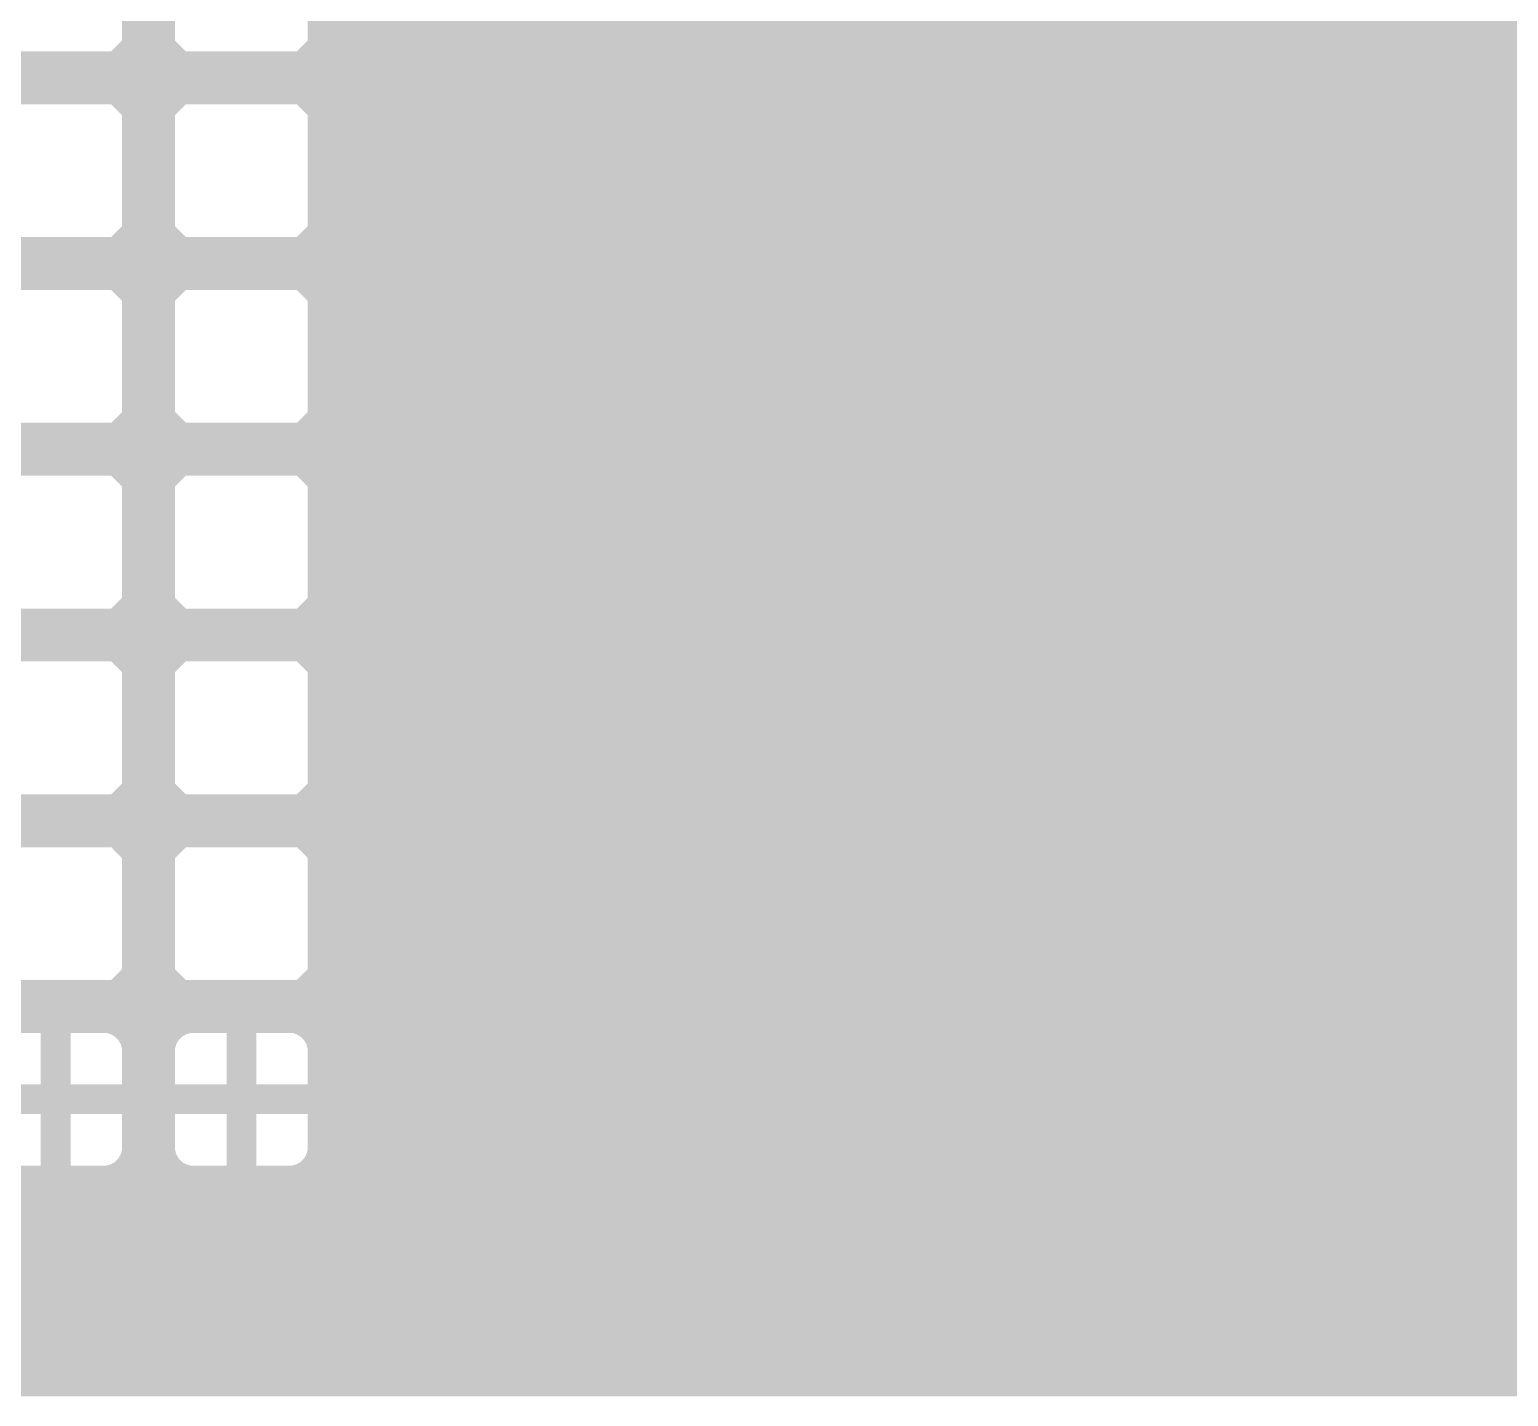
# Model space of a CAD drawing. Extents: x 1 to 104, y 1 to 74.
# Drawn here: x 63.14 to 83.37, y 1.02 to 19.71 of the extents above; entities that cross this region are included whole.
import ezdxf

# ---------------------------------------------------------------- set-up
doc = ezdxf.new("R2010")
doc.units = 0
doc.layers.add('16', color=174, linetype='CONTINUOUS')

msp = doc.modelspace()

# ---------------------------------------------------------------- linework, layer by layer
at = {"layer": '16', "const_width": 0.4064}
for points in [[(64.6112, 19.4766), (64.6112, 21.1634)], [(64.9288, 21.1634), (64.9288, 19.4766)], [(67.1512, 19.4766), (67.1512, 21.1634)], [(64.6112, 19.9136), (64.9288, 19.9136)], [(67.1512, 19.9136), (97.9488, 19.9136)], [(64.3434, 19.2088), (64.6112, 19.4766)], [(64.6112, 19.5072), (64.9288, 19.5072)], [(64.9288, 19.4766), (65.1966, 19.2088)], [(66.8834, 19.2088), (67.1512, 19.4766)], [(67.1512, 19.5072), (97.9488, 19.5072)], [(1.2192, 19.1008), (103.4008, 19.1008)], [(62.6566, 19.2088), (64.3434, 19.2088)], [(65.1966, 19.2088), (66.8834, 19.2088)], [(64.3434, 18.8912), (62.6566, 18.8912)], [(64.6112, 18.6234), (64.3434, 18.8912)], [(65.1966, 18.8912), (64.9288, 18.6234)], [(66.8834, 18.8912), (65.1966, 18.8912)], [(67.1512, 18.6234), (66.8834, 18.8912)], [(64.5402, 18.6944), (64.9998, 18.6944)], [(64.6112, 16.9366), (64.6112, 18.6234)], [(64.9288, 18.6234), (64.9288, 16.9366)], [(67.0802, 18.6944), (98.0198, 18.6944)], [(67.1512, 16.9366), (67.1512, 18.6234)], [(64.6112, 18.288), (64.9288, 18.288)], [(67.1512, 18.288), (97.9488, 18.288)], [(64.6112, 17.8816), (64.9288, 17.8816)], [(67.1512, 17.8816), (97.9488, 17.8816)], [(64.6112, 17.4752), (64.9288, 17.4752)], [(67.1512, 17.4752), (97.9488, 17.4752)], [(64.6112, 17.0688), (64.9288, 17.0688)], [(67.1512, 17.0688), (97.9488, 17.0688)], [(64.3434, 16.6688), (64.6112, 16.9366)], [(64.9288, 16.9366), (65.1966, 16.6688)], [(66.8834, 16.6688), (67.1512, 16.9366)], [(1.2192, 16.6624), (103.4008, 16.6624)], [(62.6566, 16.6688), (64.3434, 16.6688)], [(65.1966, 16.6688), (66.8834, 16.6688)], [(64.3434, 16.3512), (62.6566, 16.3512)], [(64.6112, 16.0834), (64.3434, 16.3512)], [(64.4386, 16.256), (65.1014, 16.256)], [(65.1966, 16.3512), (64.9288, 16.0834)], [(66.8834, 16.3512), (65.1966, 16.3512)], [(67.1512, 16.0834), (66.8834, 16.3512)], [(66.9786, 16.256), (98.1214, 16.256)], [(64.6112, 14.3966), (64.6112, 16.0834)], [(64.9288, 16.0834), (64.9288, 14.3966)], [(67.1512, 14.3966), (67.1512, 16.0834)], [(64.6112, 15.8496), (64.9288, 15.8496)], [(67.1512, 15.8496), (97.9488, 15.8496)], [(64.6112, 15.4432), (64.9288, 15.4432)], [(67.1512, 15.4432), (97.9488, 15.4432)], [(64.6112, 15.0368), (64.9288, 15.0368)], [(67.1512, 15.0368), (97.9488, 15.0368)], [(64.6112, 14.6304), (64.9288, 14.6304)], [(67.1512, 14.6304), (97.9488, 14.6304)], [(64.3434, 14.1288), (64.6112, 14.3966)], [(64.9288, 14.3966), (65.1966, 14.1288)], [(66.8834, 14.1288), (67.1512, 14.3966)], [(64.4386, 14.224), (65.1014, 14.224)], [(66.9786, 14.224), (98.1214, 14.224)], [(62.6566, 14.1288), (64.3434, 14.1288)], [(65.1966, 14.1288), (66.8834, 14.1288)], [(1.2192, 13.8176), (103.4008, 13.8176)], [(64.3434, 13.8112), (62.6566, 13.8112)], [(64.6112, 13.5434), (64.3434, 13.8112)], [(65.1966, 13.8112), (64.9288, 13.5434)], [(66.8834, 13.8112), (65.1966, 13.8112)], [(67.1512, 13.5434), (66.8834, 13.8112)], [(64.6112, 11.8566), (64.6112, 13.5434)], [(64.6112, 13.4112), (64.9288, 13.4112)], [(64.9288, 13.5434), (64.9288, 11.8566)], [(67.1512, 11.8566), (67.1512, 13.5434)], [(67.1512, 13.4112), (97.9488, 13.4112)], [(64.6112, 13.0048), (64.9288, 13.0048)], [(67.1512, 13.0048), (97.9488, 13.0048)], [(64.6112, 12.5984), (64.9288, 12.5984)], [(67.1512, 12.5984), (97.9488, 12.5984)], [(64.6112, 12.192), (64.9288, 12.192)], [(67.1512, 12.192), (97.9488, 12.192)], [(64.3434, 11.5888), (64.6112, 11.8566)], [(64.5402, 11.7856), (64.9998, 11.7856)], [(64.9288, 11.8566), (65.1966, 11.5888)], [(66.8834, 11.5888), (67.1512, 11.8566)], [(67.0802, 11.7856), (98.0198, 11.7856)], [(62.6566, 11.5888), (64.3434, 11.5888)], [(65.1966, 11.5888), (66.8834, 11.5888)], [(1.2192, 11.3792), (103.4008, 11.3792)], [(64.3434, 11.2712), (62.6566, 11.2712)], [(64.6112, 11.0034), (64.3434, 11.2712)], [(65.1966, 11.2712), (64.9288, 11.0034)], [(66.8834, 11.2712), (65.1966, 11.2712)], [(67.1512, 11.0034), (66.8834, 11.2712)], [(64.6112, 9.3166), (64.6112, 11.0034)], [(64.6112, 10.9728), (64.9288, 10.9728)], [(64.9288, 11.0034), (64.9288, 9.3166)], [(67.1512, 9.3166), (67.1512, 11.0034)], [(67.1512, 10.9728), (97.9488, 10.9728)], [(64.6112, 10.5664), (64.9288, 10.5664)], [(67.1512, 10.5664), (97.9488, 10.5664)], [(64.6112, 10.16), (64.9288, 10.16)], [(67.1512, 10.16), (97.9488, 10.16)], [(64.6112, 9.7536), (64.9288, 9.7536)], [(67.1512, 9.7536), (97.9488, 9.7536)], [(64.3434, 9.0488), (64.6112, 9.3166)], [(64.6112, 9.3472), (64.9288, 9.3472)], [(64.9288, 9.3166), (65.1966, 9.0488)], [(66.8834, 9.0488), (67.1512, 9.3166)], [(67.1512, 9.3472), (97.9488, 9.3472)], [(7.35, 8.9408), (103.4008, 8.9408)], [(62.6566, 9.0488), (64.3434, 9.0488)], [(65.1966, 9.0488), (66.8834, 9.0488)], [(64.3434, 8.7312), (62.6566, 8.7312)], [(64.6112, 8.4634), (64.3434, 8.7312)], [(65.1966, 8.7312), (64.9288, 8.4634)], [(66.8834, 8.7312), (65.1966, 8.7312)], [(67.1512, 8.4634), (66.8834, 8.7312)], [(64.5402, 8.5344), (64.9998, 8.5344)], [(67.0802, 8.5344), (98.0198, 8.5344)], [(64.6112, 6.7766), (64.6112, 8.4634)], [(64.9288, 8.4634), (64.9288, 6.7766)], [(67.1512, 6.7766), (67.1512, 8.4634)], [(64.6112, 8.128), (64.9288, 8.128)], [(67.1512, 8.128), (97.9488, 8.128)], [(64.6112, 7.7216), (64.9288, 7.7216)], [(67.1512, 7.7216), (97.9488, 7.7216)], [(64.6112, 7.3152), (64.9288, 7.3152)], [(67.1512, 7.3152), (97.9488, 7.3152)], [(64.6112, 6.9088), (64.9288, 6.9088)], [(67.1512, 6.9088), (97.9488, 6.9088)], [(64.3434, 6.5088), (64.6112, 6.7766)], [(64.9288, 6.7766), (65.1966, 6.5088)], [(66.8834, 6.5088), (67.1512, 6.7766)], [(9.3502, 6.5024), (103.4008, 6.5024)], [(62.6566, 6.5088), (64.3434, 6.5088)], [(65.1966, 6.5088), (66.8834, 6.5088)], [(63.5, 6.1912), (62.7858, 6.1912)], [(64.2142, 6.1912), (63.5, 6.1912)], [(63.5, 6.1912), (63.5, 5.08)], [(63.5, 5.08), (63.5, 6.1912)], [(63.5, 6.096), (63.5, 6.096)], [(64.3305, 6.16), (64.2142, 6.1912)], [(64.4347, 6.0998), (64.3305, 6.16)], [(64.5199, 6.0147), (64.4347, 6.0998)], [(64.4386, 6.096), (65.1014, 6.096)], [(65.1053, 6.0998), (65.0201, 6.0147)], [(65.2095, 6.16), (65.1053, 6.0998)], [(65.3258, 6.1912), (65.2095, 6.16)], [(66.04, 6.1912), (65.3258, 6.1912)], [(66.7542, 6.1912), (66.04, 6.1912)], [(66.04, 6.1912), (66.04, 5.08)], [(66.04, 5.08), (66.04, 6.1912)], [(66.04, 6.096), (66.04, 6.096)], [(66.8705, 6.16), (66.7542, 6.1912)], [(66.9747, 6.0998), (66.8705, 6.16)], [(67.0598, 6.0147), (66.9747, 6.0998)], [(66.9786, 6.096), (98.1214, 6.096)], [(64.58, 5.9105), (64.5199, 6.0147)], [(64.6112, 5.7942), (64.58, 5.9105)], [(64.96, 5.9105), (64.9288, 5.7942)], [(65.0201, 6.0147), (64.96, 5.9105)], [(67.12, 5.9105), (67.0598, 6.0147)], [(67.1512, 5.7942), (67.12, 5.9105)], [(63.5, 5.6896), (63.5, 5.6896)], [(64.6112, 5.08), (64.6112, 5.7942)], [(64.6112, 5.6896), (64.9288, 5.6896)], [(64.9288, 5.7942), (64.9288, 5.08)], [(66.04, 5.6896), (66.04, 5.6896)], [(67.1512, 5.08), (67.1512, 5.7942)], [(67.1512, 5.6896), (97.9488, 5.6896)], [(63.5, 5.2832), (63.5, 5.2832)], [(64.6112, 5.2832), (64.9288, 5.2832)], [(66.04, 5.2832), (66.04, 5.2832)], [(67.1512, 5.2832), (97.9488, 5.2832)], [(62.3888, 5.08), (63.5, 5.08)], [(63.5, 5.08), (62.3888, 5.08)], [(63.5, 3.9688), (63.5, 5.08)], [(63.5, 5.08), (63.5, 5.08)], [(63.5, 5.08), (63.5, 3.9688)], [(64.6112, 5.08), (63.5, 5.08)], [(63.5, 5.08), (63.5, 5.08)], [(63.5, 5.08), (64.6112, 5.08)], [(63.5, 5.08), (63.5, 5.08)], [(63.5, 5.08), (63.5, 5.08)], [(64.6112, 4.3658), (64.6112, 5.08)], [(64.9288, 5.08), (66.04, 5.08)], [(66.04, 5.08), (64.9288, 5.08)], [(64.9288, 5.08), (64.9288, 4.3658)], [(66.04, 3.9688), (66.04, 5.08)], [(66.04, 5.08), (66.04, 5.08)], [(66.04, 5.08), (66.04, 3.9688)], [(67.1512, 5.08), (66.04, 5.08)], [(66.04, 5.08), (66.04, 5.08)], [(66.04, 5.08), (67.1512, 5.08)], [(66.04, 5.08), (66.04, 5.08)], [(66.04, 5.08), (66.04, 5.08)], [(67.1512, 4.3658), (67.1512, 5.08)], [(63.5, 4.8768), (63.5, 4.8768)], [(64.6112, 4.8768), (64.9288, 4.8768)], [(66.04, 4.8768), (66.04, 4.8768)], [(67.1512, 4.8768), (97.9488, 4.8768)], [(63.5, 4.4704), (63.5, 4.4704)], [(64.6112, 4.4704), (64.9288, 4.4704)], [(66.04, 4.4704), (66.04, 4.4704)], [(67.1512, 4.4704), (97.9488, 4.4704)], [(64.5199, 4.1453), (64.58, 4.2495)], [(64.58, 4.2495), (64.6112, 4.3658)], [(64.9288, 4.3658), (64.96, 4.2495)], [(64.96, 4.2495), (65.0201, 4.1453)], [(67.0598, 4.1453), (67.12, 4.2495)], [(67.12, 4.2495), (67.1512, 4.3658)], [(63.5, 4.064), (63.5, 4.064)], [(64.3305, 4), (64.4347, 4.0601)], [(64.4347, 4.0601), (64.5199, 4.1453)], [(64.4386, 4.064), (65.1014, 4.064)], [(65.0201, 4.1453), (65.1053, 4.0601)], [(65.1053, 4.0601), (65.2095, 4)], [(66.04, 4.064), (66.04, 4.064)], [(66.8705, 4), (66.9747, 4.0601)], [(66.9747, 4.0601), (67.0598, 4.1453)], [(66.9786, 4.064), (98.1214, 4.064)], [(62.7858, 3.9688), (63.5, 3.9688)], [(63.5, 3.9688), (64.2142, 3.9688)], [(64.2142, 3.9688), (64.3305, 4)], [(65.2095, 4), (65.3258, 3.9688)], [(65.3258, 3.9688), (66.04, 3.9688)], [(66.04, 3.9688), (66.7542, 3.9688)], [(66.7542, 3.9688), (66.8705, 4)], [(9.3502, 3.6576), (103.4008, 3.6576)], [(9.1646, 3.2512), (103.4008, 3.2512)], [(8.979, 2.8448), (103.4008, 2.8448)], [(8.7126, 2.4384), (103.4008, 2.4384)], [(8.3604, 2.032), (103.4008, 2.032)], [(7.9824, 1.6256), (103.4008, 1.6256)], [(103.4008, 1.2192), (7.35, 1.2192)], [(7.35, 1.2192), (103.4008, 1.2192)]]:
    msp.add_lwpolyline(points, dxfattribs=at)
at = {"layer": '16', "const_width": 0.2032}
for points in [[(64.6112, 19.6088, 1), (64.6112, 19.4056)], [(64.683, 19.4048, 1), (64.5394, 19.5485)], [(65.0006, 19.5485, 1), (64.857, 19.4048)], [(64.9288, 19.4056, 1), (64.9288, 19.6088)], [(67.1512, 19.6088, 1), (67.1512, 19.4056)], [(67.223, 19.4048, 1), (67.0794, 19.5485)], [(64.5096, 19.4766, 1), (64.7128, 19.4766)], [(64.8272, 19.4766, 1), (65.0304, 19.4766)], [(67.0496, 19.4766, 1), (67.2528, 19.4766)], [(64.2715, 19.2806, 1), (64.4152, 19.137)], [(64.3434, 19.1072, 1), (64.3434, 19.3104)], [(65.1966, 19.3104, 1), (65.1966, 19.1072)], [(65.1248, 19.137, 1), (65.2685, 19.2806)], [(66.8115, 19.2806, 1), (66.9552, 19.137)], [(66.8834, 19.1072, 1), (66.8834, 19.3104)], [(64.4152, 18.963, 1), (64.2715, 18.8194)], [(64.3434, 18.7896, 1), (64.3434, 18.9928)], [(65.1966, 18.9928, 1), (65.1966, 18.7896)], [(65.2685, 18.8194, 1), (65.1248, 18.963)], [(66.9552, 18.963, 1), (66.8115, 18.8194)], [(66.8834, 18.7896, 1), (66.8834, 18.9928)], [(64.5402, 18.796, 1), (64.5402, 18.5928)], [(64.7128, 18.6234, 1), (64.5096, 18.6234)], [(65.0304, 18.6234, 1), (64.8272, 18.6234)], [(64.9998, 18.5928, 1), (64.9998, 18.796)], [(67.0802, 18.796, 1), (67.0802, 18.5928)], [(67.2528, 18.6234, 1), (67.0496, 18.6234)], [(64.5394, 18.5515, 1), (64.683, 18.6952)], [(64.857, 18.6952, 1), (65.0006, 18.5515)], [(67.0794, 18.5515, 1), (67.223, 18.6952)], [(64.6112, 18.3896, 1), (64.6112, 18.1864)], [(64.9288, 18.1864, 1), (64.9288, 18.3896)], [(67.1512, 18.3896, 1), (67.1512, 18.1864)], [(64.6112, 17.9832, 1), (64.6112, 17.78)], [(64.9288, 17.78, 1), (64.9288, 17.9832)], [(67.1512, 17.9832, 1), (67.1512, 17.78)], [(64.6112, 17.5768, 1), (64.6112, 17.3736)], [(64.9288, 17.3736, 1), (64.9288, 17.5768)], [(67.1512, 17.5768, 1), (67.1512, 17.3736)], [(64.6112, 17.1704, 1), (64.6112, 16.9672)], [(64.9288, 16.9672, 1), (64.9288, 17.1704)], [(67.1512, 17.1704, 1), (67.1512, 16.9672)], [(64.5096, 16.9366, 1), (64.7128, 16.9366)], [(64.683, 16.8648, 1), (64.5394, 17.0085)], [(65.0006, 17.0085, 1), (64.857, 16.8648)], [(64.8272, 16.9366, 1), (65.0304, 16.9366)], [(67.0496, 16.9366, 1), (67.2528, 16.9366)], [(67.223, 16.8648, 1), (67.0794, 17.0085)], [(64.2715, 16.7406, 1), (64.4152, 16.597)], [(64.3434, 16.5672, 1), (64.3434, 16.7704)], [(65.1966, 16.7704, 1), (65.1966, 16.5672)], [(65.1248, 16.597, 1), (65.2685, 16.7406)], [(66.8115, 16.7406, 1), (66.9552, 16.597)], [(66.8834, 16.5672, 1), (66.8834, 16.7704)], [(64.4152, 16.423, 1), (64.2715, 16.2794)], [(64.4386, 16.3576, 1), (64.4386, 16.1544)], [(64.3434, 16.2496, 1), (64.3434, 16.4528)], [(65.1966, 16.4528, 1), (65.1966, 16.2496)], [(65.1014, 16.1544, 1), (65.1014, 16.3576)], [(65.2685, 16.2794, 1), (65.1248, 16.423)], [(66.9552, 16.423, 1), (66.8115, 16.2794)], [(66.9786, 16.3576, 1), (66.9786, 16.1544)], [(66.8834, 16.2496, 1), (66.8834, 16.4528)], [(64.7128, 16.0834, 1), (64.5096, 16.0834)], [(64.5394, 16.0115, 1), (64.683, 16.1552)], [(65.0304, 16.0834, 1), (64.8272, 16.0834)], [(64.857, 16.1552, 1), (65.0006, 16.0115)], [(67.2528, 16.0834, 1), (67.0496, 16.0834)], [(67.0794, 16.0115, 1), (67.223, 16.1552)], [(64.6112, 15.9512, 1), (64.6112, 15.748)], [(64.9288, 15.748, 1), (64.9288, 15.9512)], [(67.1512, 15.9512, 1), (67.1512, 15.748)], [(64.6112, 15.5448, 1), (64.6112, 15.3416)], [(64.9288, 15.3416, 1), (64.9288, 15.5448)], [(67.1512, 15.5448, 1), (67.1512, 15.3416)], [(64.6112, 15.1384, 1), (64.6112, 14.9352)], [(64.9288, 14.9352, 1), (64.9288, 15.1384)], [(67.1512, 15.1384, 1), (67.1512, 14.9352)], [(64.6112, 14.732, 1), (64.6112, 14.5288)], [(64.9288, 14.5288, 1), (64.9288, 14.732)], [(67.1512, 14.732, 1), (67.1512, 14.5288)], [(64.683, 14.3248, 1), (64.5394, 14.4685)], [(65.0006, 14.4685, 1), (64.857, 14.3248)], [(67.223, 14.3248, 1), (67.0794, 14.4685)], [(64.4386, 14.3256, 1), (64.4386, 14.1224)], [(64.5096, 14.3966, 1), (64.7128, 14.3966)], [(64.8272, 14.3966, 1), (65.0304, 14.3966)], [(65.1014, 14.1224, 1), (65.1014, 14.3256)], [(66.9786, 14.3256, 1), (66.9786, 14.1224)], [(67.0496, 14.3966, 1), (67.2528, 14.3966)], [(64.2715, 14.2006, 1), (64.4152, 14.057)], [(64.3434, 14.0272, 1), (64.3434, 14.2304)], [(65.1966, 14.2304, 1), (65.1966, 14.0272)], [(65.1248, 14.057, 1), (65.2685, 14.2006)], [(66.8115, 14.2006, 1), (66.9552, 14.057)], [(66.8834, 14.0272, 1), (66.8834, 14.2304)], [(64.4152, 13.883, 1), (64.2715, 13.7394)], [(64.3434, 13.7096, 1), (64.3434, 13.9128)], [(65.1966, 13.9128, 1), (65.1966, 13.7096)], [(65.2685, 13.7394, 1), (65.1248, 13.883)], [(66.9552, 13.883, 1), (66.8115, 13.7394)], [(66.8834, 13.7096, 1), (66.8834, 13.9128)], [(64.7128, 13.5434, 1), (64.5096, 13.5434)], [(64.6112, 13.5128, 1), (64.6112, 13.3096)], [(64.5394, 13.4715, 1), (64.683, 13.6152)], [(65.0304, 13.5434, 1), (64.8272, 13.5434)], [(64.857, 13.6152, 1), (65.0006, 13.4715)], [(64.9288, 13.3096, 1), (64.9288, 13.5128)], [(67.2528, 13.5434, 1), (67.0496, 13.5434)], [(67.1512, 13.5128, 1), (67.1512, 13.3096)], [(67.0794, 13.4715, 1), (67.223, 13.6152)], [(64.6112, 13.1064, 1), (64.6112, 12.9032)], [(64.9288, 12.9032, 1), (64.9288, 13.1064)], [(67.1512, 13.1064, 1), (67.1512, 12.9032)], [(64.6112, 12.7, 1), (64.6112, 12.4968)], [(64.9288, 12.4968, 1), (64.9288, 12.7)], [(67.1512, 12.7, 1), (67.1512, 12.4968)], [(64.6112, 12.2936, 1), (64.6112, 12.0904)], [(64.9288, 12.0904, 1), (64.9288, 12.2936)], [(67.1512, 12.2936, 1), (67.1512, 12.0904)], [(64.5402, 11.8872, 1), (64.5402, 11.684)], [(64.5096, 11.8566, 1), (64.7128, 11.8566)], [(64.683, 11.7848, 1), (64.5394, 11.9285)], [(65.0006, 11.9285, 1), (64.857, 11.7848)], [(64.8272, 11.8566, 1), (65.0304, 11.8566)], [(64.9998, 11.684, 1), (64.9998, 11.8872)], [(67.0802, 11.8872, 1), (67.0802, 11.684)], [(67.0496, 11.8566, 1), (67.2528, 11.8566)], [(67.223, 11.7848, 1), (67.0794, 11.9285)], [(64.2715, 11.6606, 1), (64.4152, 11.517)], [(64.3434, 11.4872, 1), (64.3434, 11.6904)], [(65.1966, 11.6904, 1), (65.1966, 11.4872)], [(65.1248, 11.517, 1), (65.2685, 11.6606)], [(66.8115, 11.6606, 1), (66.9552, 11.517)], [(66.8834, 11.4872, 1), (66.8834, 11.6904)], [(64.4152, 11.343, 1), (64.2715, 11.1994)], [(64.3434, 11.1696, 1), (64.3434, 11.3728)], [(65.1966, 11.3728, 1), (65.1966, 11.1696)], [(65.2685, 11.1994, 1), (65.1248, 11.343)], [(66.9552, 11.343, 1), (66.8115, 11.1994)], [(66.8834, 11.1696, 1), (66.8834, 11.3728)], [(64.7128, 11.0034, 1), (64.5096, 11.0034)], [(64.6112, 11.0744, 1), (64.6112, 10.8712)], [(64.5394, 10.9315, 1), (64.683, 11.0752)], [(65.0304, 11.0034, 1), (64.8272, 11.0034)], [(64.857, 11.0752, 1), (65.0006, 10.9315)], [(64.9288, 10.8712, 1), (64.9288, 11.0744)], [(67.2528, 11.0034, 1), (67.0496, 11.0034)], [(67.1512, 11.0744, 1), (67.1512, 10.8712)], [(67.0794, 10.9315, 1), (67.223, 11.0752)], [(64.6112, 10.668, 1), (64.6112, 10.4648)], [(64.9288, 10.4648, 1), (64.9288, 10.668)], [(67.1512, 10.668, 1), (67.1512, 10.4648)], [(64.6112, 10.2616, 1), (64.6112, 10.0584)], [(64.9288, 10.0584, 1), (64.9288, 10.2616)], [(67.1512, 10.2616, 1), (67.1512, 10.0584)], [(64.6112, 9.8552, 1), (64.6112, 9.652)], [(64.9288, 9.652, 1), (64.9288, 9.8552)], [(67.1512, 9.8552, 1), (67.1512, 9.652)], [(64.6112, 9.4488, 1), (64.6112, 9.2456)], [(64.683, 9.2448, 1), (64.5394, 9.3885)], [(65.0006, 9.3885, 1), (64.857, 9.2448)], [(64.9288, 9.2456, 1), (64.9288, 9.4488)], [(67.1512, 9.4488, 1), (67.1512, 9.2456)], [(67.223, 9.2448, 1), (67.0794, 9.3885)], [(64.5096, 9.3166, 1), (64.7128, 9.3166)], [(64.8272, 9.3166, 1), (65.0304, 9.3166)], [(67.0496, 9.3166, 1), (67.2528, 9.3166)], [(64.2715, 9.1206, 1), (64.4152, 8.977)], [(64.3434, 8.9472, 1), (64.3434, 9.1504)], [(65.1966, 9.1504, 1), (65.1966, 8.9472)], [(65.1248, 8.977, 1), (65.2685, 9.1206)], [(66.8115, 9.1206, 1), (66.9552, 8.977)], [(66.8834, 8.9472, 1), (66.8834, 9.1504)], [(64.4152, 8.803, 1), (64.2715, 8.6594)], [(64.3434, 8.6296, 1), (64.3434, 8.8328)], [(65.1966, 8.8328, 1), (65.1966, 8.6296)], [(65.2685, 8.6594, 1), (65.1248, 8.803)], [(66.9552, 8.803, 1), (66.8115, 8.6594)], [(66.8834, 8.6296, 1), (66.8834, 8.8328)], [(64.5402, 8.636, 1), (64.5402, 8.4328)], [(64.9998, 8.4328, 1), (64.9998, 8.636)], [(67.0802, 8.636, 1), (67.0802, 8.4328)], [(64.7128, 8.4634, 1), (64.5096, 8.4634)], [(64.5394, 8.3915, 1), (64.683, 8.5352)], [(65.0304, 8.4634, 1), (64.8272, 8.4634)], [(64.857, 8.5352, 1), (65.0006, 8.3915)], [(67.2528, 8.4634, 1), (67.0496, 8.4634)], [(67.0794, 8.3915, 1), (67.223, 8.5352)], [(64.6112, 8.2296, 1), (64.6112, 8.0264)], [(64.9288, 8.0264, 1), (64.9288, 8.2296)], [(67.1512, 8.2296, 1), (67.1512, 8.0264)], [(64.6112, 7.8232, 1), (64.6112, 7.62)], [(64.9288, 7.62, 1), (64.9288, 7.8232)], [(67.1512, 7.8232, 1), (67.1512, 7.62)], [(64.6112, 7.4168, 1), (64.6112, 7.2136)], [(64.9288, 7.2136, 1), (64.9288, 7.4168)], [(67.1512, 7.4168, 1), (67.1512, 7.2136)], [(64.6112, 7.0104, 1), (64.6112, 6.8072)], [(64.9288, 6.8072, 1), (64.9288, 7.0104)], [(67.1512, 7.0104, 1), (67.1512, 6.8072)], [(64.683, 6.7048, 1), (64.5394, 6.8485)], [(65.0006, 6.8485, 1), (64.857, 6.7048)], [(67.223, 6.7048, 1), (67.0794, 6.8485)], [(64.2715, 6.5806, 1), (64.4152, 6.437)], [(64.3434, 6.4072, 1), (64.3434, 6.6104)], [(64.5096, 6.7766, 1), (64.7128, 6.7766)], [(64.8272, 6.7766, 1), (65.0304, 6.7766)], [(65.1966, 6.6104, 1), (65.1966, 6.4072)], [(65.1248, 6.437, 1), (65.2685, 6.5806)], [(66.8115, 6.5806, 1), (66.9552, 6.437)], [(66.8834, 6.4072, 1), (66.8834, 6.6104)], [(67.0496, 6.7766, 1), (67.2528, 6.7766)], [(63.5, 6.2928, 1), (63.5, 6.0896)], [(63.6016, 6.1912, 1), (63.3984, 6.1912)], [(63.6016, 6.1912, 1), (63.3984, 6.1912)], [(63.5, 6.1976, 1), (63.5, 5.9944)], [(63.5, 6.0896, 1), (63.5, 6.2928)], [(63.5, 5.9944, 1), (63.5, 6.1976)], [(64.2405, 6.2893, 1), (64.1879, 6.0931)], [(64.2142, 6.0896, 1), (64.2142, 6.2928)], [(64.3813, 6.248, 1), (64.2797, 6.0721)], [(64.3042, 6.0619, 1), (64.3568, 6.2582)], [(64.5066, 6.1717, 1), (64.3629, 6.028)], [(64.4386, 6.1976, 1), (64.4386, 5.9944)], [(64.3839, 6.0119, 1), (64.4855, 6.1878)], [(65.0545, 6.1878, 1), (65.1561, 6.0119)], [(65.1771, 6.028, 1), (65.0334, 6.1717)], [(65.1014, 5.9944, 1), (65.1014, 6.1976)], [(65.1832, 6.2582, 1), (65.2358, 6.0619)], [(65.2603, 6.0721, 1), (65.1587, 6.248)], [(65.3258, 6.2928, 1), (65.3258, 6.0896)], [(65.3521, 6.0931, 1), (65.2995, 6.2893)], [(66.04, 6.2928, 1), (66.04, 6.0896)], [(66.1416, 6.1912, 1), (65.9384, 6.1912)], [(66.1416, 6.1912, 1), (65.9384, 6.1912)], [(66.04, 6.1976, 1), (66.04, 5.9944)], [(66.04, 6.0896, 1), (66.04, 6.2928)], [(66.04, 5.9944, 1), (66.04, 6.1976)], [(66.7805, 6.2893, 1), (66.7279, 6.0931)], [(66.7542, 6.0896, 1), (66.7542, 6.2928)], [(66.9213, 6.248, 1), (66.8197, 6.0721)], [(66.8442, 6.0619, 1), (66.8968, 6.2582)], [(67.0466, 6.1717, 1), (66.9029, 6.028)], [(66.9786, 6.1976, 1), (66.9786, 5.9944)], [(66.9239, 6.0119, 1), (67.0255, 6.1878)], [(64.6078, 6.0655, 1), (64.4319, 5.9639)], [(64.448, 5.9429, 1), (64.5917, 6.0866)], [(64.6782, 5.9368, 1), (64.4819, 5.8842)], [(65.0581, 5.8842, 1), (64.8618, 5.9368)], [(64.9483, 6.0866, 1), (65.092, 5.9429)], [(65.1081, 5.9639, 1), (64.9322, 6.0655)], [(67.1478, 6.0655, 1), (66.9719, 5.9639)], [(66.988, 5.9429, 1), (67.1317, 6.0866)], [(67.2182, 5.9368, 1), (67.0219, 5.8842)], [(63.5, 5.7912, 1), (63.5, 5.588)], [(63.5, 5.588, 1), (63.5, 5.7912)], [(64.4921, 5.8597, 1), (64.668, 5.9613)], [(64.7128, 5.7942, 1), (64.5096, 5.7942)], [(64.6112, 5.7912, 1), (64.6112, 5.588)], [(64.5131, 5.7679, 1), (64.7093, 5.8205)], [(65.0304, 5.7942, 1), (64.8272, 5.7942)], [(64.8307, 5.8205, 1), (65.0269, 5.7679)], [(64.872, 5.9613, 1), (65.0479, 5.8597)], [(64.9288, 5.588, 1), (64.9288, 5.7912)], [(66.04, 5.7912, 1), (66.04, 5.588)], [(66.04, 5.588, 1), (66.04, 5.7912)], [(67.0321, 5.8597, 1), (67.208, 5.9613)], [(67.2528, 5.7942, 1), (67.0496, 5.7942)], [(67.1512, 5.7912, 1), (67.1512, 5.588)], [(67.0531, 5.7679, 1), (67.2493, 5.8205)], [(63.5, 5.3848, 1), (63.5, 5.1816)], [(63.5, 5.1816, 1), (63.5, 5.3848)], [(64.6112, 5.3848, 1), (64.6112, 5.1816)], [(64.9288, 5.1816, 1), (64.9288, 5.3848)], [(66.04, 5.3848, 1), (66.04, 5.1816)], [(66.04, 5.1816, 1), (66.04, 5.3848)], [(67.1512, 5.3848, 1), (67.1512, 5.1816)], [(63.6016, 5.08, 1), (63.3984, 5.08)], [(63.5, 5.1816, 1), (63.5, 4.9784)], [(63.6016, 5.08, 1), (63.3984, 5.08)], [(63.5, 5.1816, 1), (63.5, 4.9784)], [(63.6016, 5.08, 1), (63.3984, 5.08)], [(63.5, 5.1816, 1), (63.5, 4.9784)], [(63.5, 5.1816, 1), (63.5, 4.9784)], [(63.6016, 5.08, 1), (63.3984, 5.08)], [(63.5, 4.9784, 1), (63.5, 5.1816)], [(63.5, 4.9784, 1), (63.5, 5.1816)], [(63.5, 4.9784, 1), (63.5, 5.1816)], [(63.5, 4.9784, 1), (63.5, 5.1816)], [(64.7128, 5.08, 1), (64.5096, 5.08)], [(64.6112, 4.9784, 1), (64.6112, 5.1816)], [(64.6112, 4.9784, 1), (64.6112, 5.1816)], [(64.9288, 5.1816, 1), (64.9288, 4.9784)], [(64.9288, 5.1816, 1), (64.9288, 4.9784)], [(65.0304, 5.08, 1), (64.8272, 5.08)], [(66.1416, 5.08, 1), (65.9384, 5.08)], [(66.04, 5.1816, 1), (66.04, 4.9784)], [(66.1416, 5.08, 1), (65.9384, 5.08)], [(66.04, 5.1816, 1), (66.04, 4.9784)], [(66.1416, 5.08, 1), (65.9384, 5.08)], [(66.04, 5.1816, 1), (66.04, 4.9784)], [(66.04, 5.1816, 1), (66.04, 4.9784)], [(66.1416, 5.08, 1), (65.9384, 5.08)], [(66.04, 4.9784, 1), (66.04, 5.1816)], [(66.04, 4.9784, 1), (66.04, 5.1816)], [(66.04, 4.9784, 1), (66.04, 5.1816)], [(66.04, 4.9784, 1), (66.04, 5.1816)], [(67.2528, 5.08, 1), (67.0496, 5.08)], [(67.1512, 4.9784, 1), (67.1512, 5.1816)], [(67.1512, 4.9784, 1), (67.1512, 5.1816)], [(63.3984, 5.08, 1), (63.6016, 5.08)], [(63.3984, 5.08, 1), (63.6016, 5.08)], [(63.3984, 5.08, 1), (63.6016, 5.08)], [(63.3984, 5.08, 1), (63.6016, 5.08)], [(63.5, 4.9784, 1), (63.5, 4.7752)], [(63.5, 4.7752, 1), (63.5, 4.9784)], [(64.5096, 5.08, 1), (64.7128, 5.08)], [(64.6112, 4.9784, 1), (64.6112, 4.7752)], [(64.8272, 5.08, 1), (65.0304, 5.08)], [(64.9288, 4.7752, 1), (64.9288, 4.9784)], [(65.9384, 5.08, 1), (66.1416, 5.08)], [(65.9384, 5.08, 1), (66.1416, 5.08)], [(65.9384, 5.08, 1), (66.1416, 5.08)], [(65.9384, 5.08, 1), (66.1416, 5.08)], [(66.04, 4.9784, 1), (66.04, 4.7752)], [(66.04, 4.7752, 1), (66.04, 4.9784)], [(67.0496, 5.08, 1), (67.2528, 5.08)], [(67.1512, 4.9784, 1), (67.1512, 4.7752)], [(63.5, 4.572, 1), (63.5, 4.3688)], [(63.5, 4.3688, 1), (63.5, 4.572)], [(64.6112, 4.572, 1), (64.6112, 4.3688)], [(64.9288, 4.3688, 1), (64.9288, 4.572)], [(66.04, 4.572, 1), (66.04, 4.3688)], [(66.04, 4.3688, 1), (66.04, 4.572)], [(67.1512, 4.572, 1), (67.1512, 4.3688)], [(64.668, 4.1987, 1), (64.4921, 4.3003)], [(64.5096, 4.3658, 1), (64.7128, 4.3658)], [(64.7093, 4.3395, 1), (64.5131, 4.3921)], [(65.0269, 4.3921, 1), (64.8307, 4.3395)], [(64.8272, 4.3658, 1), (65.0304, 4.3658)], [(65.0479, 4.3003, 1), (64.872, 4.1987)], [(67.208, 4.1987, 1), (67.0321, 4.3003)], [(67.0496, 4.3658, 1), (67.2528, 4.3658)], [(67.2493, 4.3395, 1), (67.0531, 4.3921)], [(63.5, 4.1656, 1), (63.5, 3.9624)], [(63.5, 3.9624, 1), (63.5, 4.1656)], [(64.4386, 4.1656, 1), (64.4386, 3.9624)], [(64.4855, 3.9722, 1), (64.3839, 4.1481)], [(64.4319, 4.1961, 1), (64.6078, 4.0945)], [(64.5917, 4.0734, 1), (64.448, 4.2171)], [(64.4819, 4.2758, 1), (64.6782, 4.2232)], [(64.8618, 4.2232, 1), (65.0581, 4.2758)], [(65.092, 4.2171, 1), (64.9483, 4.0734)], [(64.9322, 4.0945, 1), (65.1081, 4.1961)], [(65.1561, 4.1481, 1), (65.0545, 3.9722)], [(65.1014, 3.9624, 1), (65.1014, 4.1656)], [(66.04, 4.1656, 1), (66.04, 3.9624)], [(66.04, 3.9624, 1), (66.04, 4.1656)], [(66.9786, 4.1656, 1), (66.9786, 3.9624)], [(67.0255, 3.9722, 1), (66.9239, 4.1481)], [(66.9719, 4.1961, 1), (67.1478, 4.0945)], [(67.1317, 4.0734, 1), (66.988, 4.2171)], [(67.0219, 4.2758, 1), (67.2182, 4.2232)], [(63.5, 4.0704, 1), (63.5, 3.8672)], [(63.3984, 3.9688, 1), (63.6016, 3.9688)], [(63.3984, 3.9688, 1), (63.6016, 3.9688)], [(63.5, 3.8672, 1), (63.5, 4.0704)], [(64.1879, 4.0669, 1), (64.2405, 3.8707)], [(64.2142, 3.8672, 1), (64.2142, 4.0704)], [(64.2797, 4.0879, 1), (64.3813, 3.912)], [(64.3568, 3.9018, 1), (64.3042, 4.0981)], [(64.3629, 4.132, 1), (64.5066, 3.9883)], [(65.0334, 3.9883, 1), (65.1771, 4.132)], [(65.2358, 4.0981, 1), (65.1832, 3.9018)], [(65.1587, 3.912, 1), (65.2603, 4.0879)], [(65.3258, 4.0704, 1), (65.3258, 3.8672)], [(65.2995, 3.8707, 1), (65.3521, 4.0669)], [(66.04, 4.0704, 1), (66.04, 3.8672)], [(65.9384, 3.9688, 1), (66.1416, 3.9688)], [(65.9384, 3.9688, 1), (66.1416, 3.9688)], [(66.04, 3.8672, 1), (66.04, 4.0704)], [(66.7279, 4.0669, 1), (66.7805, 3.8707)], [(66.7542, 3.8672, 1), (66.7542, 4.0704)], [(66.8197, 4.0879, 1), (66.9213, 3.912)], [(66.8968, 3.9018, 1), (66.8442, 4.0981)], [(66.9029, 4.132, 1), (67.0466, 3.9883)]]:
    msp.add_lwpolyline(points, format="xyb", dxfattribs=at)

doc.saveas('drawing.dxf')
